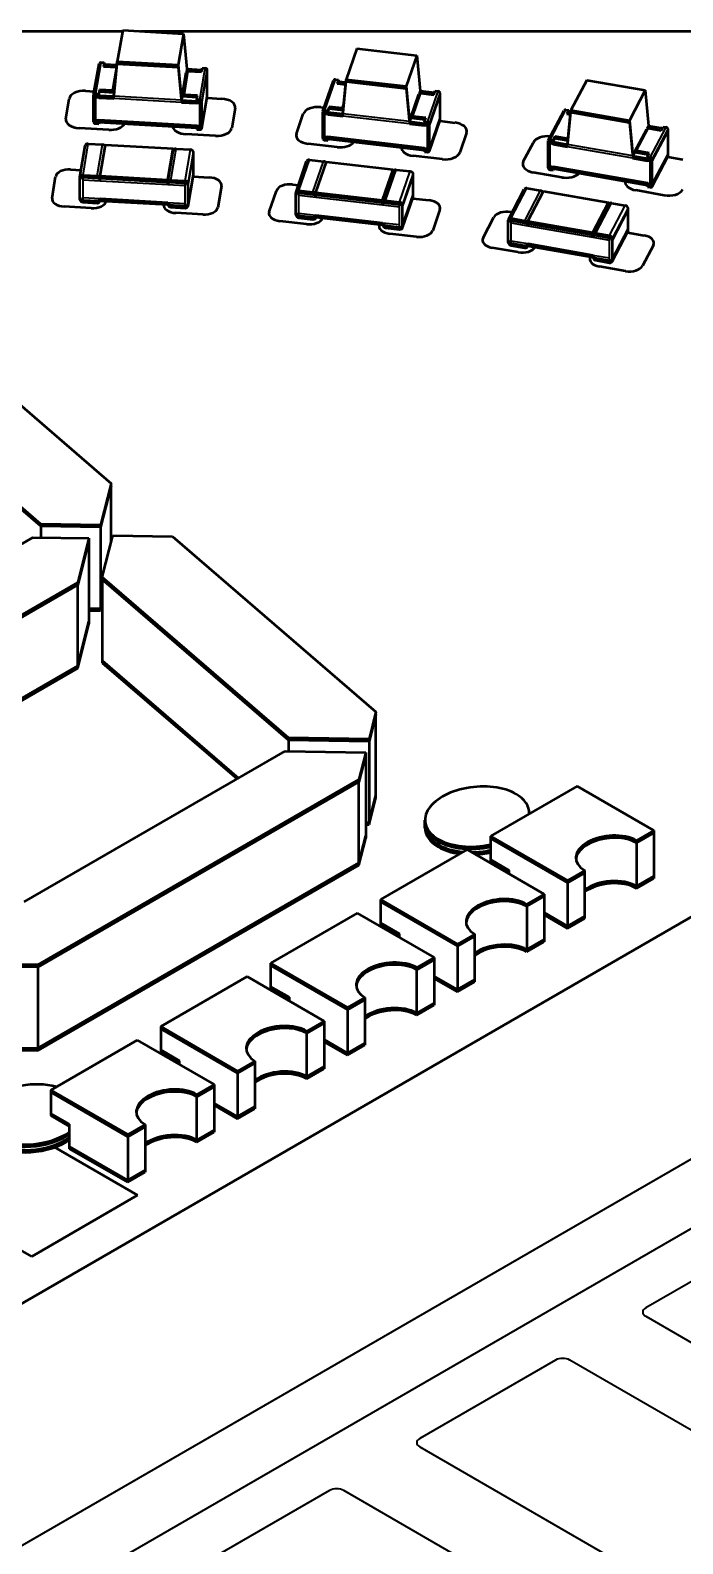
# Model space of a CAD drawing. Header units: inches. Extents: x -20.7 to 49, y -43 to 17.2.
# Drawn here: x 17.184 to 18.318, y 11.837 to 14.465 of the extents above; entities that cross this region are included whole.
import ezdxf

# ---------------------------------------------------------------- set-up
doc = ezdxf.new("R2010")
doc.units = ezdxf.units.IN
doc.header["$MEASUREMENT"] = 0
doc.layers.add('Visible (ANSI)', color=7, linetype='Continuous', lineweight=50)
doc.layers.add('Visible Narrow (ANSI)', color=7, linetype='Continuous', lineweight=35)

msp = doc.modelspace()

# ---------------------------------------------------------------- linework, layer by layer
at = {"layer": 'Visible (ANSI)'}
for p, q in [((17.0421, 14.4634), (17.3446, 14.4634)), ((17.3449, 14.4652), (17.3356, 14.4109)), ((17.3449, 14.4652), (17.4507, 14.4591)), ((17.3761, 14.4634), (18.7955, 14.4634)), ((17.4507, 14.4591), (17.4414, 14.4049)), ((17.4507, 14.4591), (17.4565, 14.3981)), ((17.7515, 14.4334), (17.7331, 14.3799)), ((17.7515, 14.4334), (17.8558, 14.4214)), ((17.2945, 14.3529), (17.3038, 14.4071)), ((17.3073, 14.4094), (17.3126, 14.4091)), ((17.3126, 14.4091), (17.3114, 14.4024)), ((17.3119, 14.4023), (17.3126, 14.4062)), ((17.3126, 14.4062), (17.3126, 14.4091)), ((17.3126, 14.4062), (17.335, 14.405)), ((17.3297, 14.3505), (17.3356, 14.4109)), ((17.3297, 14.3466), (17.3356, 14.407)), ((17.3356, 14.4109), (17.4414, 14.4049)), ((17.3356, 14.407), (17.4414, 14.401)), ((17.4414, 14.4049), (17.4473, 14.3438)), ((17.8558, 14.4214), (17.8373, 14.3679)), ((17.8558, 14.4214), (17.8616, 14.36)), ((17.3114, 14.4024), (17.3343, 14.4011)), ((17.4414, 14.401), (17.4473, 14.3399)), ((17.4485, 14.351), (17.4554, 14.3917)), ((17.4565, 14.3981), (17.4555, 14.3921)), ((17.4565, 14.3981), (17.4825, 14.3966)), ((17.4589, 14.394), (17.4818, 14.3927)), ((17.4818, 14.3927), (17.483, 14.3994)), ((17.483, 14.3994), (17.4883, 14.3991)), ((17.4918, 14.3536), (17.4918, 14.3961)), ((17.4918, 14.3498), (17.4918, 14.3922)), ((17.6927, 14.3245), (17.7111, 14.378)), ((17.7145, 14.3798), (17.7197, 14.3792)), ((17.7197, 14.3792), (17.7174, 14.3725)), ((17.7197, 14.3763), (17.7197, 14.3792)), ((17.7273, 14.3198), (17.7331, 14.3799)), ((17.7331, 14.3799), (17.8373, 14.3679)), ((18.1508, 14.3787), (18.1234, 14.3265)), ((18.1508, 14.3787), (18.2525, 14.3609)), ((17.2804, 14.3597), (17.2955, 14.3588)), ((17.2945, 14.31), (17.2945, 14.3525)), ((17.298, 14.3552), (17.3033, 14.3549)), ((17.298, 14.3513), (17.3033, 14.351)), ((17.3045, 14.3616), (17.3033, 14.3549)), ((17.3033, 14.352), (17.3045, 14.3587)), ((17.3033, 14.352), (17.3033, 14.3549)), ((17.3033, 14.352), (17.3297, 14.3505)), ((17.3033, 14.3481), (17.3033, 14.351)), ((17.3045, 14.3616), (17.3045, 14.3587)), ((17.3274, 14.3603), (17.3045, 14.3616)), ((17.3045, 14.3587), (17.3304, 14.3573)), ((17.4484, 14.3506), (17.4473, 14.3438)), ((17.4484, 14.3506), (17.4744, 14.3491)), ((17.4749, 14.3519), (17.452, 14.3532)), ((17.4737, 14.3452), (17.4749, 14.3519)), ((17.7174, 14.3725), (17.7322, 14.3708)), ((17.7183, 14.3724), (17.7197, 14.3763)), ((17.7197, 14.3763), (17.7326, 14.3748)), ((17.7273, 14.3159), (17.7331, 14.376)), ((17.7331, 14.376), (17.8373, 14.364)), ((17.8373, 14.3679), (17.8431, 14.3065)), ((17.8373, 14.364), (17.8431, 14.3026)), ((17.8456, 14.3139), (17.8594, 14.3541)), ((17.8616, 14.36), (17.8598, 14.3547)), ((17.8616, 14.36), (17.8867, 14.3571)), ((17.8627, 14.3558), (17.8853, 14.3532)), ((17.8853, 14.3532), (17.8876, 14.3599)), ((17.8876, 14.3599), (17.8928, 14.3593)), ((17.8963, 14.3136), (17.8963, 14.356)), ((17.8963, 14.3097), (17.8963, 14.3521)), ((18.2525, 14.3609), (18.2251, 14.3087)), ((18.2525, 14.3609), (18.2582, 14.2992)), ((17.2462, 14.3115), (17.2521, 14.3463)), ((17.2945, 14.3062), (17.2945, 14.3486)), ((17.3033, 14.3481), (17.3297, 14.3466)), ((17.4473, 14.3438), (17.4737, 14.3423)), ((17.4473, 14.3399), (17.4737, 14.3384)), ((17.4737, 14.3452), (17.479, 14.3449)), ((17.4737, 14.3452), (17.4737, 14.3423)), ((17.4737, 14.3413), (17.479, 14.341)), ((17.4737, 14.3413), (17.4737, 14.3384)), ((17.4825, 14.2951), (17.4918, 14.3494)), ((17.4825, 14.2993), (17.4825, 14.3418)), ((17.4825, 14.2955), (17.4825, 14.3379)), ((17.4915, 14.3477), (17.5169, 14.3462)), ((17.5401, 14.3299), (17.5342, 14.2952)), ((17.6888, 14.3315), (17.6948, 14.3308)), ((17.696, 14.3263), (17.7012, 14.3257)), ((17.7035, 14.3324), (17.7012, 14.3257)), ((17.7012, 14.3228), (17.7035, 14.3295)), ((17.7012, 14.3228), (17.7012, 14.3257)), ((17.7035, 14.3324), (17.7035, 14.3295)), ((17.7261, 14.3298), (17.7035, 14.3324)), ((17.7035, 14.3295), (17.728, 14.3267)), ((18.0841, 14.2738), (18.1115, 14.326)), ((18.1146, 14.3272), (18.1197, 14.3263)), ((18.1197, 14.3263), (18.1163, 14.3198)), ((18.1177, 14.2668), (18.1234, 14.3265)), ((18.1197, 14.3234), (18.1197, 14.3263)), ((18.1234, 14.3265), (18.2251, 14.3087)), ((17.298, 14.3069), (17.3033, 14.3066)), ((17.298, 14.3031), (17.3033, 14.3028)), ((17.3033, 14.3095), (17.4737, 14.2998)), ((17.3033, 14.3066), (17.3033, 14.3095)), ((17.3033, 14.3057), (17.4737, 14.296)), ((17.3033, 14.3028), (17.3033, 14.3057)), ((17.3038, 14.3056), (17.3033, 14.3028)), ((17.4737, 14.2998), (17.4737, 14.2969)), ((17.6466, 14.2855), (17.6584, 14.3198)), ((17.6925, 14.2813), (17.6925, 14.3238)), ((17.6925, 14.2775), (17.6925, 14.3199)), ((17.696, 14.3224), (17.7012, 14.3218)), ((17.7012, 14.3228), (17.7273, 14.3198)), ((17.7012, 14.3189), (17.7012, 14.3218)), ((17.7012, 14.3189), (17.7273, 14.3159)), ((17.8454, 14.3132), (17.8431, 14.3065)), ((17.8431, 14.3065), (17.8692, 14.3035)), ((17.8431, 14.3026), (17.8692, 14.2996)), ((17.8454, 14.3132), (17.8705, 14.3103)), ((17.8715, 14.3131), (17.8489, 14.3157)), ((17.8692, 14.3064), (17.8715, 14.3131)), ((17.8692, 14.3064), (17.8744, 14.3058)), ((17.8692, 14.3064), (17.8692, 14.3035)), ((17.8692, 14.3025), (17.8744, 14.3019)), ((17.8692, 14.3025), (17.8692, 14.2996)), ((17.8778, 14.2555), (17.8962, 14.309)), ((17.8779, 14.2601), (17.8779, 14.3025)), ((17.8779, 14.2562), (17.8779, 14.2986)), ((17.8958, 14.3078), (17.9219, 14.3047)), ((18.1163, 14.3198), (18.1226, 14.3187)), ((18.1177, 14.3196), (18.1197, 14.3234)), ((18.1177, 14.2629), (18.1234, 14.3227)), ((18.1197, 14.3234), (18.123, 14.3229)), ((18.1234, 14.3227), (18.2251, 14.3049)), ((18.2251, 14.3087), (18.2308, 14.247)), ((18.2251, 14.3049), (18.2308, 14.2431)), ((18.2582, 14.2992), (18.2557, 14.2945)), ((18.2582, 14.2992), (18.2822, 14.295)), ((17.3208, 14.2923), (17.2694, 14.2952)), ((17.5059, 14.2818), (17.4545, 14.2847)), ((17.4737, 14.2969), (17.479, 14.2966)), ((17.4737, 14.296), (17.4737, 14.2931)), ((17.4737, 14.2931), (17.479, 14.2928)), ((17.696, 14.2781), (17.7012, 14.2775)), ((17.696, 14.2742), (17.7012, 14.2736)), ((17.7012, 14.2804), (17.8692, 14.2611)), ((17.7012, 14.2775), (17.7012, 14.2804)), ((17.7012, 14.2765), (17.8692, 14.2572)), ((17.7012, 14.2736), (17.7012, 14.2765)), ((17.7022, 14.2764), (17.7012, 14.2736)), ((17.9422, 14.2872), (17.9304, 14.2529)), ((18.0838, 14.2303), (18.0838, 14.2727)), ((18.0872, 14.275), (18.0923, 14.2741)), ((18.0957, 14.2806), (18.0923, 14.2741)), ((18.0923, 14.2712), (18.0957, 14.2778)), ((18.0923, 14.2712), (18.0923, 14.2741)), ((18.0957, 14.2806), (18.0957, 14.2778)), ((18.1178, 14.2768), (18.0957, 14.2806)), ((18.0957, 14.2778), (18.1184, 14.2738)), ((18.2344, 14.2546), (18.255, 14.2937)), ((18.2581, 14.295), (18.2802, 14.2911)), ((18.2802, 14.2911), (18.2836, 14.2976)), ((18.2836, 14.2976), (18.2887, 14.2967)), ((18.2921, 14.2508), (18.2921, 14.2932)), ((18.2921, 14.247), (18.2921, 14.2894)), ((17.2707, 14.2103), (17.28, 14.2646)), ((17.2852, 14.2681), (17.3099, 14.2667)), ((17.3059, 14.2121), (17.3152, 14.2664)), ((17.3152, 14.2664), (17.4327, 14.2597)), ((17.4235, 14.2054), (17.4327, 14.2597)), ((17.4235, 14.2016), (17.4328, 14.2559)), ((17.4235, 14.2015), (17.4327, 14.2558)), ((17.4327, 14.2556), (17.4327, 14.2597)), ((17.4327, 14.2556), (17.4327, 14.2558)), ((17.438, 14.2594), (17.4627, 14.258)), ((17.468, 14.2186), (17.468, 14.2533)), ((17.468, 14.2148), (17.468, 14.2495)), ((17.7176, 14.2622), (17.6669, 14.268)), ((17.9001, 14.2412), (17.8494, 14.247)), ((17.8692, 14.2611), (17.8692, 14.2582)), ((17.8692, 14.2582), (17.8744, 14.2576)), ((17.8692, 14.2572), (17.8692, 14.2543)), ((17.8692, 14.2543), (17.8744, 14.2537)), ((18.0407, 14.237), (18.0583, 14.2704)), ((18.0838, 14.2264), (18.0838, 14.2689)), ((18.0872, 14.2712), (18.0923, 14.2703)), ((18.0923, 14.2712), (18.1177, 14.2668)), ((18.0923, 14.2674), (18.0923, 14.2703)), ((18.0923, 14.2674), (18.1177, 14.2629)), ((18.2342, 14.2535), (18.2308, 14.247)), ((18.2308, 14.247), (18.2562, 14.2425)), ((18.2342, 14.2535), (18.2582, 14.2493)), ((18.2596, 14.2519), (18.2376, 14.2558)), ((18.2562, 14.2454), (18.2596, 14.2519)), ((18.2562, 14.2454), (18.2613, 14.2445)), ((18.2562, 14.2454), (18.2562, 14.2425)), ((18.2644, 14.1937), (18.2918, 14.2459)), ((17.2543, 14.2234), (17.2728, 14.2223)), ((17.646, 14.1842), (17.6644, 14.2377)), ((17.6694, 14.2403), (17.6938, 14.2375)), ((17.6805, 14.1834), (17.699, 14.2369)), ((17.699, 14.2369), (17.8148, 14.2236)), ((17.7964, 14.1701), (17.8148, 14.2236)), ((17.7966, 14.1669), (17.815, 14.2204)), ((17.8148, 14.2198), (17.8148, 14.2236)), ((17.82, 14.223), (17.8444, 14.2202)), ((18.0872, 14.2268), (18.0923, 14.2259)), ((18.0872, 14.2229), (18.0923, 14.222)), ((18.0923, 14.2288), (18.2562, 14.2001)), ((18.0923, 14.2259), (18.0923, 14.2288)), ((18.0923, 14.2249), (18.2562, 14.1962)), ((18.0923, 14.222), (18.0923, 14.2249)), ((18.0937, 14.2247), (18.0923, 14.222)), ((18.2308, 14.2431), (18.2562, 14.2387)), ((18.2562, 14.2416), (18.2613, 14.2407)), ((18.2562, 14.2416), (18.2562, 14.2387)), ((18.2647, 14.1986), (18.2647, 14.241)), ((18.2647, 14.1948), (18.2647, 14.2372)), ((18.2915, 14.2452), (18.318, 14.2405)), ((17.2222, 14.1738), (17.2285, 14.2111)), ((17.2707, 14.175), (17.2707, 14.2097)), ((17.2707, 14.1712), (17.2707, 14.2059)), ((17.276, 14.2138), (17.3006, 14.2124)), ((17.276, 14.2099), (17.3006, 14.2085)), ((17.3059, 14.2121), (17.4235, 14.2054)), ((17.3059, 14.2077), (17.3059, 14.2121)), ((17.3059, 14.2082), (17.4235, 14.2015)), ((17.3059, 14.2039), (17.3059, 14.2082)), ((17.4235, 14.2011), (17.4235, 14.2054)), ((17.4235, 14.1972), (17.4235, 14.2015)), ((17.4288, 14.2051), (17.4534, 14.2037)), ((17.4288, 14.2012), (17.4534, 14.1998)), ((17.4587, 14.1599), (17.4679, 14.2142)), ((17.4587, 14.1643), (17.4587, 14.1991)), ((17.4587, 14.1605), (17.4587, 14.1952)), ((17.4674, 14.2113), (17.4953, 14.2097)), ((17.5165, 14.1948), (17.5101, 14.1574)), ((17.6399, 14.1973), (17.6501, 14.1961)), ((17.8496, 14.1805), (17.8496, 14.2152)), ((17.8496, 14.1767), (17.8496, 14.2114)), ((18.1074, 14.2097), (18.0579, 14.2184)), ((18.2562, 14.2001), (18.2562, 14.1972)), ((18.2562, 14.1972), (18.2613, 14.1963)), ((18.2562, 14.1962), (18.2562, 14.1933)), ((18.2562, 14.1933), (18.2613, 14.1925)), ((17.276, 14.1704), (17.3006, 14.169)), ((17.3059, 14.173), (17.4235, 14.1663)), ((17.3059, 14.1692), (17.4235, 14.1625)), ((17.3059, 14.1686), (17.306, 14.1692)), ((17.3162, 14.1686), (17.3162, 14.1685)), ((17.5994, 14.1498), (17.6121, 14.1866)), ((17.6458, 14.1483), (17.6458, 14.183)), ((17.6458, 14.1445), (17.6458, 14.1792)), ((17.651, 14.1868), (17.6753, 14.184)), ((17.651, 14.1829), (17.6753, 14.1801)), ((17.6805, 14.1834), (17.7964, 14.1701)), ((17.6805, 14.179), (17.6805, 14.1834)), ((17.6805, 14.1795), (17.7964, 14.1662)), ((17.6805, 14.1752), (17.6805, 14.1795)), ((17.7964, 14.1657), (17.7964, 14.1701)), ((17.8016, 14.1695), (17.8259, 14.1667)), ((17.831, 14.122), (17.8494, 14.1755)), ((17.8486, 14.1733), (17.8774, 14.17)), ((18.015, 14.1368), (18.0424, 14.189)), ((18.0471, 14.1909), (18.0708, 14.1867)), ((18.0485, 14.1336), (18.0759, 14.1858)), ((18.0759, 14.1858), (18.1889, 14.166)), ((18.2854, 14.1785), (18.236, 14.1872)), ((17.2904, 14.1562), (17.2434, 14.1589)), ((17.276, 14.1665), (17.3006, 14.1651)), ((17.4161, 14.1628), (17.4161, 14.1629)), ((17.4288, 14.1617), (17.4534, 14.1603)), ((17.4288, 14.1578), (17.4534, 14.1564)), ((17.4843, 14.1452), (17.4373, 14.1479)), ((17.651, 14.1434), (17.6753, 14.1406)), ((17.6804, 14.1393), (17.6807, 14.1404)), ((17.6805, 14.1443), (17.7964, 14.131)), ((17.6805, 14.1405), (17.7964, 14.1272)), ((17.7964, 14.1662), (17.7965, 14.1664)), ((17.7964, 14.1619), (17.7964, 14.1662)), ((17.8016, 14.1656), (17.8259, 14.1628)), ((17.8311, 14.127), (17.8311, 14.1617)), ((17.8311, 14.1232), (17.8311, 14.1579)), ((17.8959, 14.154), (17.8833, 14.1172)), ((17.9708, 14.1045), (17.9897, 14.1404)), ((18.0192, 14.1495), (18.0214, 14.1491)), ((18.1615, 14.1138), (18.1889, 14.166)), ((18.1619, 14.1111), (18.1893, 14.1633)), ((18.1889, 14.1625), (18.1889, 14.166)), ((18.194, 14.1651), (18.2178, 14.161)), ((18.2229, 14.121), (18.2229, 14.1557)), ((18.2229, 14.1172), (18.2229, 14.1519)), ((17.6643, 14.1284), (17.618, 14.1338)), ((17.651, 14.1395), (17.6753, 14.1367)), ((17.8016, 14.1261), (17.8259, 14.1233)), ((17.8016, 14.1222), (17.8259, 14.1194)), ((18.0146, 14.1005), (18.0146, 14.1352)), ((18.0146, 14.0966), (18.0146, 14.1314)), ((18.0197, 14.1387), (18.0434, 14.1345)), ((18.0197, 14.1348), (18.0434, 14.1307)), ((18.0485, 14.1336), (18.1615, 14.1138)), ((18.0485, 14.1293), (18.0485, 14.1336)), ((18.0485, 14.1298), (18.1615, 14.11)), ((18.0485, 14.1254), (18.0485, 14.1298)), ((18.195, 14.0634), (18.2225, 14.1156)), ((18.2217, 14.114), (18.2509, 14.1089)), ((17.8555, 14.1065), (17.8091, 14.1118)), ((18.0197, 14.0953), (18.0434, 14.0911)), ((18.0197, 14.0914), (18.0434, 14.0873)), ((18.0481, 14.0891), (18.0489, 14.0906)), ((18.0485, 14.0946), (18.1615, 14.0748)), ((18.0485, 14.0907), (18.1615, 14.0709)), ((18.1615, 14.1095), (18.1615, 14.1138)), ((18.1615, 14.1056), (18.1615, 14.11)), ((18.1615, 14.11), (18.1616, 14.11)), ((18.1666, 14.1129), (18.1903, 14.1088)), ((18.1666, 14.1091), (18.1903, 14.1049)), ((18.1954, 14.0688), (18.1954, 14.1035)), ((18.1954, 14.065), (18.1954, 14.0997)), ((18.2666, 14.0919), (18.2477, 14.056)), ((18.0318, 14.0796), (17.9866, 14.0875)), ((18.1666, 14.0695), (18.1903, 14.0654)), ((18.1666, 14.0657), (18.1903, 14.0615)), ((18.2183, 14.0469), (18.1731, 14.0549)), ((16.9607, 13.9926), (17.3247, 13.6781)), ((17.203, 13.6076), (16.8822, 13.8844)), ((17.203, 13.6037), (16.8822, 13.8806)), ((17.3247, 13.6781), (17.3065, 13.6059)), ((17.3247, 13.6742), (17.3065, 13.602)), ((17.3247, 13.5762), (17.3247, 13.6781)), ((17.3247, 13.5762), (17.3247, 13.6742)), ((17.3065, 13.6059), (17.203, 13.6076)), ((17.203, 13.6076), (17.203, 13.5843)), ((17.3065, 13.602), (17.203, 13.6037)), ((17.203, 13.6037), (17.203, 13.5843)), ((17.3065, 13.6059), (17.3065, 13.4612)), ((17.3065, 13.602), (17.3065, 13.4573)), ((16.7493, 13.3306), (17.189, 13.5845)), ((17.189, 13.5845), (17.2864, 13.5829)), ((17.2864, 13.5829), (17.2671, 13.5061)), ((17.2864, 13.579), (17.2671, 13.5023)), ((17.2864, 13.5829), (17.2864, 13.4382)), ((17.2864, 13.579), (17.2864, 13.4344)), ((17.3094, 13.5154), (17.3276, 13.5876)), ((17.3276, 13.5876), (17.4315, 13.5859)), ((17.4315, 13.5859), (17.7847, 13.2814)), ((17.6329, 13.2365), (17.3094, 13.5154)), ((17.3094, 13.5154), (17.3094, 13.3707)), ((17.6329, 13.2326), (17.3094, 13.5116)), ((17.3094, 13.5116), (17.3094, 13.3669)), ((17.2671, 13.5061), (16.8274, 13.2523)), ((17.2671, 13.5023), (16.8274, 13.2484)), ((17.2671, 13.3615), (17.2671, 13.5061)), ((17.2671, 13.3576), (17.2671, 13.5023)), ((17.2864, 13.4615), (17.3065, 13.4612)), ((17.2864, 13.4577), (17.3065, 13.4573)), ((17.3065, 13.4612), (17.3094, 13.4726)), ((17.3065, 13.4573), (17.3094, 13.4688)), ((17.2671, 13.3615), (17.2864, 13.4382)), ((17.2671, 13.3576), (17.2864, 13.4344)), ((16.9034, 13.1515), (17.2671, 13.3615)), ((16.9061, 13.1492), (17.2671, 13.3576)), ((17.3094, 13.3707), (17.5462, 13.1666)), ((17.3094, 13.3669), (17.5435, 13.165)), ((17.7847, 13.2814), (17.7729, 13.2342)), ((17.7847, 13.2775), (17.7729, 13.2303)), ((17.7847, 13.1367), (17.7847, 13.2814)), ((17.7847, 13.1328), (17.7847, 13.2775)), ((17.7729, 13.2342), (17.6329, 13.2365)), ((17.6329, 13.2365), (17.6329, 13.2132)), ((17.7729, 13.2303), (17.6329, 13.2326)), ((17.6329, 13.2326), (17.6329, 13.2132)), ((17.7729, 13.2342), (17.7729, 13.0895)), ((17.7729, 13.2303), (17.7729, 13.0856)), ((17.174, 12.9517), (17.6271, 13.2133)), ((17.6271, 13.2133), (17.767, 13.211)), ((17.767, 13.211), (17.7551, 13.1638)), ((17.767, 13.2071), (17.7551, 13.1599)), ((17.767, 13.211), (17.767, 13.0663)), ((17.767, 13.2071), (17.767, 13.0624)), ((17.7551, 13.1638), (17.1976, 12.8419)), ((17.7551, 13.1599), (17.1976, 12.838)), ((17.7551, 13.0191), (17.7551, 13.1638)), ((17.7551, 13.0152), (17.7551, 13.1599)), ((18.134, 13.1524), (17.9837, 13.0656)), ((18.134, 13.1524), (18.2676, 13.0753)), ((17.7729, 13.0895), (17.7847, 13.1367)), ((17.7729, 13.0856), (17.7847, 13.1328)), ((17.767, 13.0896), (17.7729, 13.0895)), ((17.8699, 13.0838), (17.8699, 13.0935)), ((17.8699, 13.08), (17.8699, 13.0896)), ((18.051, 13.1045), (18.051, 13.1057)), ((17.7551, 13.0191), (17.767, 13.0663)), ((17.767, 13.0857), (17.7729, 13.0856)), ((17.9837, 13.0656), (18.1173, 12.9885)), ((17.9837, 13.0656), (17.9837, 13.0251)), ((18.2676, 13.0753), (18.2375, 13.0579)), ((18.2676, 13.0714), (18.2375, 13.054)), ((18.2676, 13.0753), (18.2676, 12.9962)), ((18.2676, 13.0714), (18.2676, 12.9923)), ((17.7551, 13.0152), (17.767, 13.0624)), ((17.9431, 13.0422), (17.7927, 12.9554)), ((17.9431, 13.0422), (18.0767, 12.965)), ((17.9837, 13.0618), (18.1173, 12.9846)), ((17.9837, 13.0618), (17.9837, 13.0212)), ((18.2375, 13.0579), (18.2375, 12.9788)), ((18.2375, 13.054), (18.2375, 12.975)), ((18.4919, 13.0174), (15.8778, 11.5082)), ((17.1976, 12.6972), (17.7551, 13.0191)), ((17.1976, 12.6933), (17.7551, 13.0152)), ((18.0164, 13.0062), (17.9837, 13.0251)), ((18.0164, 13.0023), (17.9837, 13.0212)), ((18.0164, 12.9998), (18.0164, 13.0062)), ((18.0164, 12.9998), (18.0164, 13.0023)), ((18.1473, 13.0058), (18.1173, 12.9885)), ((18.1473, 13.002), (18.1173, 12.9846)), ((18.1173, 12.9885), (18.1173, 12.9094)), ((18.1173, 12.9846), (18.1173, 12.9055)), ((18.1473, 12.9267), (18.1473, 13.0058)), ((18.1473, 12.9229), (18.1473, 13.002)), ((18.2375, 12.9788), (18.2676, 12.9962)), ((18.2375, 12.975), (18.2676, 12.9923)), ((18.0767, 12.965), (18.0466, 12.9477)), ((18.0767, 12.9612), (18.0466, 12.9438)), ((18.0767, 12.965), (18.0767, 12.8859)), ((18.0767, 12.9612), (18.0767, 12.8821)), ((17.7521, 12.932), (17.6018, 12.8452)), ((17.7521, 12.932), (17.8858, 12.8548)), ((17.7927, 12.9554), (17.9264, 12.8782)), ((17.7927, 12.9554), (17.7927, 12.9149)), ((17.7927, 12.9515), (17.9264, 12.8744)), ((17.7927, 12.9515), (17.7927, 12.911)), ((18.0466, 12.9477), (18.0466, 12.8686)), ((18.0466, 12.9438), (18.0466, 12.8647)), ((18.1173, 12.9094), (18.0767, 12.9328)), ((17.8255, 12.896), (17.7927, 12.9149)), ((17.8255, 12.8921), (17.7927, 12.911)), ((18.1173, 12.9055), (18.0767, 12.929)), ((18.1173, 12.9094), (18.1473, 12.9267)), ((18.1173, 12.9055), (18.1473, 12.9229)), ((17.8255, 12.8896), (17.8255, 12.896)), ((17.8255, 12.8896), (17.8255, 12.8921)), ((17.9564, 12.8956), (17.9264, 12.8782)), ((17.9564, 12.8917), (17.9264, 12.8744)), ((17.9564, 12.8165), (17.9564, 12.8956)), ((17.9564, 12.8127), (17.9564, 12.8917)), ((18.0466, 12.8686), (18.0767, 12.8859)), ((18.0466, 12.8647), (18.0767, 12.8821)), ((17.8858, 12.8548), (17.8557, 12.8374)), ((17.8858, 12.8548), (17.8858, 12.7757)), ((17.9264, 12.8782), (17.9264, 12.7992)), ((17.9264, 12.8744), (17.9264, 12.7953)), ((17.1976, 12.8419), (17.1465, 12.8427)), ((17.1976, 12.838), (17.1465, 12.8389)), ((17.1976, 12.8419), (17.1976, 12.6972)), ((17.1976, 12.838), (17.1976, 12.6933)), ((17.6018, 12.8452), (17.7354, 12.768)), ((17.6018, 12.8452), (17.6018, 12.8047)), ((17.6018, 12.8413), (17.7354, 12.7642)), ((17.6018, 12.8413), (17.6018, 12.8008)), ((17.8858, 12.8509), (17.8557, 12.8336)), ((17.8557, 12.7584), (17.8557, 12.8374)), ((17.8557, 12.7545), (17.8557, 12.8336)), ((17.8858, 12.8509), (17.8858, 12.7719)), ((17.5612, 12.8217), (17.4109, 12.7349)), ((17.5612, 12.8217), (17.6949, 12.7446)), ((17.6346, 12.7858), (17.6018, 12.8047)), ((17.6346, 12.7819), (17.6018, 12.8008)), ((17.9264, 12.7992), (17.8858, 12.8226)), ((17.9264, 12.7953), (17.8858, 12.8187)), ((17.9264, 12.7992), (17.9564, 12.8165)), ((17.9264, 12.7953), (17.9564, 12.8127)), ((17.6346, 12.7794), (17.6346, 12.7858)), ((17.6346, 12.7794), (17.6346, 12.7819)), ((17.7655, 12.7854), (17.7354, 12.768)), ((17.7655, 12.7815), (17.7354, 12.7642)), ((17.7655, 12.7854), (17.7655, 12.7063)), ((17.7655, 12.7815), (17.7655, 12.7024)), ((17.8557, 12.7584), (17.8858, 12.7757)), ((17.7354, 12.768), (17.7354, 12.6889)), ((17.7354, 12.7642), (17.7354, 12.6851)), ((17.8557, 12.7545), (17.8858, 12.7719)), ((17.4109, 12.7349), (17.5445, 12.6578)), ((17.4109, 12.7349), (17.4109, 12.6944)), ((17.4109, 12.7311), (17.5445, 12.6539)), ((17.4109, 12.7311), (17.4109, 12.6906)), ((17.6949, 12.7446), (17.6648, 12.7272)), ((17.6949, 12.7407), (17.6648, 12.7234)), ((17.6648, 12.6481), (17.6648, 12.7272)), ((17.6648, 12.6443), (17.6648, 12.7234)), ((17.6949, 12.7446), (17.6949, 12.6655)), ((17.6949, 12.7407), (17.6949, 12.6616)), ((17.1465, 12.6981), (17.1976, 12.6972)), ((17.3703, 12.7115), (17.22, 12.6247)), ((17.3703, 12.7115), (17.5039, 12.6344)), ((17.7354, 12.6889), (17.6949, 12.7124)), ((17.7354, 12.6851), (17.6949, 12.7085)), ((17.7354, 12.6889), (17.7655, 12.7063)), ((17.7354, 12.6851), (17.7655, 12.7024)), ((17.1465, 12.6942), (17.1976, 12.6933)), ((17.4436, 12.6755), (17.4109, 12.6944)), ((17.4436, 12.6717), (17.4109, 12.6906)), ((17.4436, 12.6692), (17.4436, 12.6755)), ((17.4436, 12.6692), (17.4436, 12.6717)), ((17.5746, 12.6751), (17.5445, 12.6578)), ((17.5746, 12.6713), (17.5445, 12.6539)), ((17.5746, 12.6751), (17.5746, 12.5961)), ((17.5746, 12.6713), (17.5746, 12.5922)), ((17.5445, 12.6578), (17.5445, 12.5787)), ((17.5445, 12.6539), (17.5445, 12.5748)), ((17.6648, 12.6481), (17.6949, 12.6655)), ((17.6648, 12.6443), (17.6949, 12.6616)), ((17.22, 12.6247), (17.3536, 12.5476)), ((17.22, 12.6247), (17.22, 12.5842)), ((17.22, 12.6208), (17.3536, 12.5437)), ((17.22, 12.6208), (17.22, 12.5803)), ((17.5039, 12.6344), (17.4739, 12.617)), ((17.5039, 12.6305), (17.4739, 12.6131)), ((17.4739, 12.5379), (17.4739, 12.617)), ((17.5039, 12.6344), (17.5039, 12.5553)), ((17.5039, 12.6305), (17.5039, 12.5514)), ((17.4739, 12.534), (17.4739, 12.6131)), ((17.5445, 12.5787), (17.5039, 12.6021)), ((17.5445, 12.5748), (17.5039, 12.5983)), ((17.5445, 12.5787), (17.5746, 12.5961)), ((17.5445, 12.5748), (17.5746, 12.5922)), ((17.2527, 12.5653), (17.22, 12.5842)), ((17.2527, 12.5614), (17.22, 12.5803)), ((17.2527, 12.5267), (17.2527, 12.5653)), ((17.3837, 12.5649), (17.3536, 12.5476)), ((17.3837, 12.5649), (17.3837, 12.4858)), ((17.2527, 12.5229), (17.2527, 12.5614)), ((17.3837, 12.5611), (17.3536, 12.5437)), ((17.3536, 12.5476), (17.3536, 12.4685)), ((17.3536, 12.5437), (17.3536, 12.4646)), ((17.3837, 12.5611), (17.3837, 12.482)), ((17.4739, 12.5379), (17.5039, 12.5553)), ((17.4739, 12.534), (17.5039, 12.5514)), ((17.2263, 12.5253), (17.3706, 12.442)), ((17.3536, 12.4685), (17.2527, 12.5267)), ((17.3536, 12.4646), (17.2527, 12.5229)), ((17.3536, 12.4685), (17.3837, 12.4858)), ((17.3536, 12.4646), (17.3837, 12.482)), ((17.3706, 12.442), (17.1869, 12.3359)), ((17.1869, 12.3359), (17.1588, 12.3521))]:
    msp.add_line(p, q, dxfattribs=at)
for centre, major_axis, ratio, start_param, end_param in [((17.3073, 14.4065), (-0.00349, 0.0006), 0.812565, 4.850128, 6.283185), ((17.3343, 14.3982), (0.00349, -0.0006), 0.812565, 1.611731, 1.708536), ((17.4589, 14.3911), (-0.00349, 0.0006), 0.812565, 4.850128, 6.283185), ((17.4883, 14.3963), (0.00349, -0.0006), 0.812565, 0.137739, 1.708536), ((17.7145, 14.3769), (-0.00335, 0.00115), 0.800808, 4.981591, 6.283185), ((17.2778, 14.3449), (-0.0258, 0), 0.57735, 4.614201, 6.185026), ((17.298, 14.3523), (-0.00349, 0.0006), 0.812565, 4.850128, 6.420925), ((17.298, 14.3484), (-0.00349, 0.0006), 0.812565, 4.850128, 6.420925), ((17.3274, 14.3574), (0.00349, -0.0006), 0.812565, 0.599973, 1.708536), ((17.452, 14.3504), (-0.00349, 0.0006), 0.812565, 4.850128, 6.420925), ((17.8627, 14.3529), (-0.00335, 0.00115), 0.800808, 4.981591, 6.283185), ((17.8928, 14.3564), (0.00335, -0.00115), 0.800808, 0.269202, 1.839998), ((17.479, 14.342), (0.00349, -0.0006), 0.812565, 0.137739, 1.708536), ((17.479, 14.3381), (0.00349, -0.0006), 0.812565, 0.137739, 1.708536), ((17.4883, 14.35), (0.00349, -0.0006), 0.812565, 0, 0.137739), ((17.5144, 14.3314), (0.0258, 0), 0.57735, 6.185001, 7.75582), ((17.6838, 14.3169), (-0.0258, 0), 0.57735, 4.516037, 6.086838), ((17.696, 14.3234), (-0.00335, 0.00115), 0.800808, 4.981591, 6.552387), ((17.7261, 14.3269), (0.00335, -0.00115), 0.800808, 1.206868, 1.839998), ((18.1146, 14.3243), (-0.00314, 0.00165), 0.781339, 5.101935, 6.283185), ((17.2719, 14.3101), (-0.0258, 0), 0.57735, 6.185001, 7.75582), ((17.298, 14.3098), (-0.00349, 0.0006), 0.812565, 0.137739, 1.708536), ((17.298, 14.306), (-0.00349, 0.0006), 0.812565, 0.137739, 1.708536), ((17.3233, 14.3071), (0.0258, 0), 0.57735, 4.614201, 6.009519), ((17.457, 14.2995), (-0.0258, 0), 0.57735, 0.077322, 1.472635), ((17.479, 14.2995), (0.00349, -0.0006), 0.812565, 4.850128, 6.420925), ((17.696, 14.3195), (-0.00335, 0.00115), 0.800808, 4.981591, 6.552387), ((17.8489, 14.3128), (-0.00335, 0.00115), 0.800808, 4.981591, 6.552387), ((17.8744, 14.3029), (0.00335, -0.00115), 0.800808, 0.269202, 1.839998), ((17.8744, 14.299), (0.00335, -0.00115), 0.800808, 0.269202, 1.839998), ((17.8928, 14.3101), (0.00335, -0.00115), 0.800808, 0, 0.269202), ((17.9169, 14.2901), (0.0258, 0), 0.57735, 6.086834, 7.657634), ((17.479, 14.2957), (0.00349, -0.0006), 0.812565, 4.850128, 6.420925), ((17.5085, 14.2966), (0.0258, 0), 0.57735, 4.614201, 6.185026), ((17.672, 14.2826), (-0.0258, 0), 0.57735, 6.086834, 7.657634), ((17.696, 14.2809), (-0.00335, 0.00115), 0.800808, 0.269202, 1.839998), ((17.696, 14.2771), (-0.00335, 0.00115), 0.800808, 0.269202, 1.839998), ((18.083, 14.2661), (-0.0258, 0), 0.57735, 4.527894, 5.988665), ((18.0872, 14.2721), (-0.00314, 0.00165), 0.781339, 5.101935, 6.672731), ((18.1178, 14.2739), (0.00314, -0.00165), 0.781339, 1.696344, 1.960343), ((18.2581, 14.2921), (-0.00314, 0.00165), 0.781339, 5.101935, 6.283185), ((18.2887, 14.2938), (0.00314, -0.00165), 0.781339, 0.389546, 1.960343), ((17.2852, 14.2637), (-0.00524, 0.00089), 0.812565, 4.850128, 6.283185), ((17.3099, 14.2623), (-0.00524, 0.00089), 0.812565, 3.690252, 4.850128), ((17.438, 14.255), (-0.00524, 0.00089), 0.812565, 4.850128, 6.283185), ((17.4627, 14.2536), (0.00524, -0.00089), 0.812565, 0.137739, 1.708536), ((17.7226, 14.2768), (0.0258, 0), 0.57735, 4.516037, 5.904241), ((17.8544, 14.2617), (-0.0258, 0), 0.57735, 6.269436, 7.657634), ((17.8744, 14.2605), (0.00335, -0.00115), 0.800808, 4.981591, 6.552387), ((17.8744, 14.2566), (0.00335, -0.00115), 0.800808, 4.981591, 6.552387), ((17.9051, 14.2558), (0.0258, 0), 0.57735, 4.516037, 6.086838), ((18.0872, 14.2683), (-0.00314, 0.00165), 0.781339, 5.101935, 6.672731), ((18.2376, 14.2529), (-0.00314, 0.00165), 0.781339, 5.101935, 6.672731), ((18.2887, 14.2475), (0.00314, -0.00165), 0.781339, 0, 0.389546), ((17.252, 14.2098), (-0.0236, 0), 0.57735, 4.614214, 6.185013), ((17.6694, 14.2359), (-0.00503, 0.00173), 0.800808, 4.981591, 6.283185), ((17.6938, 14.2331), (-0.00503, 0.00173), 0.800808, 3.939759, 4.981591), ((17.82, 14.2186), (-0.00503, 0.00173), 0.800808, 4.981591, 6.283185), ((17.8444, 14.2158), (0.00503, -0.00173), 0.800808, 0.269202, 1.839998), ((18.0654, 14.2327), (-0.0258, 0), 0.57735, 5.988647, 7.559466), ((18.0872, 14.2297), (-0.00314, 0.00165), 0.781339, 0.389546, 1.960343), ((18.0872, 14.2258), (-0.00314, 0.00165), 0.781339, 0.389546, 1.960343), ((18.2613, 14.2416), (0.00314, -0.00165), 0.781339, 0.389546, 1.960343), ((18.2613, 14.2378), (0.00314, -0.00165), 0.781339, 0.389546, 1.960343), ((17.276, 14.2094), (-0.00524, 0.00089), 0.812565, 4.850128, 6.420925), ((17.276, 14.2056), (-0.00524, 0.00089), 0.812565, 4.850128, 6.420925), ((17.3006, 14.208), (0.00524, -0.00089), 0.812565, 0.137739, 1.708536), ((17.3006, 14.2042), (0.00524, -0.00089), 0.812565, 0.137739, 1.708536), ((17.4288, 14.2008), (-0.00524, 0.00089), 0.812565, 4.850128, 6.420925), ((17.4288, 14.1969), (-0.00524, 0.00089), 0.812565, 4.850128, 6.420925), ((17.4534, 14.1994), (0.00524, -0.00089), 0.812565, 0.137739, 1.708536), ((17.4534, 14.1955), (0.00524, -0.00089), 0.812565, 0.137739, 1.708536), ((17.4627, 14.2151), (0.00524, -0.00089), 0.812565, 0, 0.137739), ((17.493, 14.1961), (0.0236, 0), 0.57735, 6.185017, 7.755797), ((17.6353, 14.1839), (-0.0236, 0), 0.57735, 4.516052, 6.086822), ((18.1149, 14.224), (-0.0258, 0), 0.57735, 1.27627, 2.652702), ((18.2434, 14.2015), (-0.0258, 0), 0.57735, 6.18302, 7.559466), ((18.2613, 14.1992), (0.00314, -0.00165), 0.781339, 5.101935, 6.672731), ((18.2613, 14.1953), (0.00314, -0.00165), 0.781339, 5.101935, 6.672731), ((17.2457, 14.1725), (-0.0236, 0), 0.57735, 6.185017, 7.755797), ((17.276, 14.1747), (-0.00524, 0.00089), 0.812565, 0.137739, 1.708536), ((17.276, 14.1709), (-0.00524, 0.00089), 0.812565, 0.137739, 1.708536), ((17.2927, 14.1698), (0.0236, 0), 0.57735, 4.614214, 6.185013), ((17.3006, 14.1733), (0.00524, -0.00089), 0.812565, 4.850128, 6.420925), ((17.3006, 14.1695), (0.00524, -0.00089), 0.812565, 4.850128, 6.420925), ((17.651, 14.1824), (-0.00503, 0.00173), 0.800808, 4.981591, 6.552387), ((17.651, 14.1786), (-0.00503, 0.00173), 0.800808, 4.981591, 6.552387), ((17.6753, 14.1796), (0.00503, -0.00173), 0.800808, 0.269202, 1.839998), ((17.6753, 14.1758), (0.00503, -0.00173), 0.800808, 0.269202, 1.839998), ((17.8016, 14.1651), (-0.00503, 0.00173), 0.800808, 4.981591, 6.552387), ((17.8259, 14.1623), (0.00503, -0.00173), 0.800808, 0.269202, 1.839998), ((17.8444, 14.1773), (0.00503, -0.00173), 0.800808, 0, 0.269202), ((17.8728, 14.1566), (0.0236, 0), 0.57735, 6.086837, 7.65763), ((18.0471, 14.1865), (-0.00471, 0.00247), 0.781339, 5.101935, 6.283185), ((18.0708, 14.1824), (-0.00471, 0.00247), 0.781339, 4.135627, 5.101935), ((18.2929, 14.1928), (0.0258, 0), 0.57735, 4.417863, 5.988665), ((17.4396, 14.1614), (-0.0236, 0), 0.57735, 6.185017, 7.755797), ((17.4288, 14.166), (-0.00524, 0.00089), 0.812565, 0.137739, 1.708536), ((17.4288, 14.1622), (-0.00524, 0.00089), 0.812565, 0.137739, 1.708536), ((17.4534, 14.1646), (0.00524, -0.00089), 0.812565, 4.850128, 6.420925), ((17.4534, 14.1608), (0.00524, -0.00089), 0.812565, 4.850128, 6.420925), ((17.4866, 14.1588), (0.0236, 0), 0.57735, 4.614214, 6.185013), ((17.6226, 14.1471), (-0.0236, 0), 0.57735, 6.086837, 7.65763), ((17.651, 14.1477), (-0.00503, 0.00173), 0.800808, 0.269202, 1.839998), ((17.651, 14.1439), (-0.00503, 0.00173), 0.800808, 0.269202, 1.839998), ((17.6753, 14.1449), (0.00503, -0.00173), 0.800808, 4.981591, 6.552387), ((17.6753, 14.1411), (0.00503, -0.00173), 0.800808, 4.981591, 6.552387), ((17.8016, 14.1613), (-0.00503, 0.00173), 0.800808, 4.981591, 6.552387), ((17.8259, 14.1585), (0.00503, -0.00173), 0.800808, 0.269202, 1.839998), ((18.0123, 14.1365), (-0.0236, 0), 0.57735, 4.417871, 5.988653), ((18.194, 14.1608), (-0.00471, 0.00247), 0.781339, 5.101935, 6.283185), ((18.2178, 14.1566), (0.00471, -0.00247), 0.781339, 0.389546, 1.960343), ((17.6689, 14.1418), (0.0236, 0), 0.57735, 4.516052, 6.08599), ((17.8137, 14.1252), (-0.0236, 0), 0.57735, 6.087669, 7.65763), ((17.8016, 14.1304), (-0.00503, 0.00173), 0.800808, 0.269202, 1.839998), ((17.8016, 14.1266), (-0.00503, 0.00173), 0.800808, 0.269202, 1.839998), ((17.8259, 14.1276), (0.00503, -0.00173), 0.800808, 4.981591, 6.552387), ((17.8259, 14.1238), (0.00503, -0.00173), 0.800808, 4.981591, 6.552387), ((17.8601, 14.1199), (0.0236, 0), 0.57735, 4.516052, 6.086822), ((18.0197, 14.1343), (-0.00471, 0.00247), 0.781339, 5.101935, 6.672731), ((18.0197, 14.1305), (-0.00471, 0.00247), 0.781339, 5.101935, 6.672731), ((18.0434, 14.1302), (0.00471, -0.00247), 0.781339, 0.389546, 1.960343), ((18.0434, 14.1263), (0.00471, -0.00247), 0.781339, 0.389546, 1.960343), ((18.2178, 14.1181), (0.00471, -0.00247), 0.781339, 0, 0.389546), ((17.9934, 14.1006), (-0.0236, 0), 0.57735, 5.988667, 7.559449), ((18.0197, 14.0996), (-0.00471, 0.00247), 0.781339, 0.389546, 1.960343), ((18.0197, 14.0958), (-0.00471, 0.00247), 0.781339, 0.389546, 1.960343), ((18.0387, 14.0927), (0.0236, 0), 0.57735, 4.417871, 5.972646), ((18.0434, 14.0955), (0.00471, -0.00247), 0.781339, 5.101935, 6.672731), ((18.0434, 14.0916), (0.00471, -0.00247), 0.781339, 5.101935, 6.672731), ((18.1666, 14.1086), (-0.00471, 0.00247), 0.781339, 5.101935, 6.672731), ((18.1666, 14.1047), (-0.00471, 0.00247), 0.781339, 5.101935, 6.672731), ((18.1903, 14.1044), (0.00471, -0.00247), 0.781339, 0.389546, 1.960343), ((18.1903, 14.1006), (0.00471, -0.00247), 0.781339, 0.389546, 1.960343), ((18.244, 14.0959), (0.0236, 0), 0.57735, 5.988667, 7.559449), ((18.1799, 14.0679), (-0.0236, 0), 0.57735, 6.004673, 7.559449), ((18.1666, 14.0739), (-0.00471, 0.00247), 0.781339, 0.389546, 1.960343), ((18.1666, 14.07), (-0.00471, 0.00247), 0.781339, 0.389546, 1.960343), ((18.1903, 14.0697), (0.00471, -0.00247), 0.781339, 5.101935, 6.672731), ((18.1903, 14.0659), (0.00471, -0.00247), 0.781339, 5.101935, 6.672731), ((18.2251, 14.06), (0.0236, 0), 0.57735, 4.417871, 5.988653), ((17.9605, 13.0996), (-0.0904, -0.0091), 0.569494, 3.811058, 6.952651), ((17.9605, 13.0996), (0.0904, 0.0091), 0.569494, 6.201621, 6.952651), ((17.9605, 13.0957), (-0.0904, -0.0091), 0.569494, 6.226009, 6.952651), ((17.9605, 13.09), (0.0904, 0.0091), 0.569494, 3.084416, 3.811058), ((17.9605, 13.0861), (0.0904, 0.0091), 0.569494, 3.084416, 3.811058), ((18.1924, 13.0319), (0.0602, 0.0061), 0.569494, 0.669466, 3.811058), ((18.1924, 13.028), (0.0602, 0.0061), 0.569494, 0.669466, 3.028639), ((17.9605, 13.0996), (0.0904, 0.0091), 0.569494, 3.811058, 4.914351), ((17.9605, 13.0957), (0.0904, 0.0091), 0.569494, 3.811058, 4.914351), ((17.9605, 13.09), (-0.0904, -0.0091), 0.569494, 0.669466, 1.244054), ((17.9605, 13.0861), (-0.0904, -0.0091), 0.569494, 0.669466, 1.179187), ((17.9605, 13.09), (-0.0904, -0.0091), 0.569494, 1.406815, 1.772758), ((17.9605, 13.0861), (-0.0904, -0.0091), 0.569494, 1.477569, 1.772758), ((18.1924, 12.9528), (-0.0602, -0.0061), 0.569494, 3.811058, 5.499366), ((18.1924, 12.9489), (-0.0602, -0.0061), 0.569494, 3.811058, 5.499366), ((18.0015, 12.9216), (0.0602, 0.0061), 0.569494, 0.669466, 3.811058), ((18.0015, 12.9178), (0.0602, 0.0061), 0.569494, 0.669466, 3.028639), ((18.0015, 12.8425), (-0.0602, -0.0061), 0.569494, 3.811058, 5.499366), ((18.0015, 12.8387), (-0.0602, -0.0061), 0.569494, 3.811058, 5.499366), ((17.8106, 12.8114), (0.0602, 0.0061), 0.569494, 0.669466, 3.811058), ((17.8106, 12.8076), (0.0602, 0.0061), 0.569494, 0.669466, 3.028639), ((17.8106, 12.7323), (-0.0602, -0.0061), 0.569494, 3.811058, 5.499366), ((17.8106, 12.7285), (-0.0602, -0.0061), 0.569494, 3.811058, 5.499366), ((17.6197, 12.7012), (0.0602, 0.0061), 0.569494, 0.669466, 3.811058), ((17.6197, 12.6973), (0.0602, 0.0061), 0.569494, 0.669466, 3.028639), ((17.6197, 12.6221), (-0.0602, -0.0061), 0.569494, 3.811058, 5.499366), ((17.6197, 12.6182), (-0.0602, -0.0061), 0.569494, 3.811058, 5.499366), ((17.1854, 12.5823), (-0.0904, -0.0091), 0.569494, 4.139899, 6.952651), ((17.4288, 12.591), (0.0602, 0.0061), 0.569494, 0.669466, 3.811058), ((17.4288, 12.5871), (0.0602, 0.0061), 0.569494, 0.669466, 3.028639), ((17.1854, 12.5823), (0.0904, 0.0091), 0.569494, 3.811058, 5.494395), ((17.1854, 12.5784), (0.0904, 0.0091), 0.569494, 3.811058, 5.494395), ((17.1854, 12.5727), (-0.0904, -0.0091), 0.569494, 0.669466, 2.352803), ((17.1854, 12.5688), (-0.0904, -0.0091), 0.569494, 0.669466, 2.352803), ((17.4288, 12.5119), (-0.0602, -0.0061), 0.569494, 3.811058, 5.499366), ((17.4288, 12.508), (-0.0602, -0.0061), 0.569494, 3.811058, 5.499366)]:
    msp.add_ellipse(centre, major_axis=major_axis, ratio=ratio, start_param=start_param, end_param=end_param, dxfattribs=at)
at = {"layer": 'Visible Narrow (ANSI)'}
for p, q in [((17.298, 14.3552), (17.3073, 14.4094)), ((17.3274, 14.3603), (17.3343, 14.4011)), ((17.452, 14.3532), (17.4589, 14.394)), ((17.479, 14.3449), (17.4883, 14.3991)), ((17.4825, 14.3418), (17.4918, 14.3961)), ((17.4825, 14.3379), (17.4918, 14.3922)), ((17.696, 14.3263), (17.7145, 14.3798)), ((17.298, 14.3523), (17.3033, 14.352)), ((17.298, 14.3098), (17.298, 14.3523)), ((17.4825, 14.2993), (17.4918, 14.3536)), ((17.8489, 14.3157), (17.8627, 14.3558)), ((17.8744, 14.3058), (17.8928, 14.3593)), ((17.8779, 14.3025), (17.8963, 14.356)), ((17.8779, 14.2986), (17.8963, 14.3521)), ((17.298, 14.3484), (17.3033, 14.3481)), ((17.298, 14.306), (17.298, 14.3484)), ((17.4473, 14.3438), (17.3297, 14.3505)), ((17.4473, 14.3399), (17.3297, 14.3466)), ((17.4737, 14.3423), (17.479, 14.342)), ((17.4737, 14.3384), (17.479, 14.3381)), ((17.479, 14.2995), (17.479, 14.342)), ((17.479, 14.2957), (17.479, 14.3381)), ((17.4825, 14.2955), (17.4918, 14.3498)), ((17.7261, 14.3298), (17.7291, 14.3384)), ((18.0872, 14.275), (18.1146, 14.3272)), ((17.298, 14.3098), (17.3033, 14.3095)), ((17.298, 14.306), (17.3033, 14.3057)), ((17.4737, 14.2998), (17.479, 14.2995)), ((17.696, 14.3234), (17.7012, 14.3228)), ((17.696, 14.2809), (17.696, 14.3234)), ((17.696, 14.3195), (17.7012, 14.3189)), ((17.696, 14.2771), (17.696, 14.3195)), ((17.8431, 14.3065), (17.7273, 14.3198)), ((17.8431, 14.3026), (17.7273, 14.3159)), ((17.8692, 14.3035), (17.8744, 14.3029)), ((17.8692, 14.2996), (17.8744, 14.299)), ((17.8744, 14.2605), (17.8744, 14.3029)), ((17.8744, 14.2566), (17.8744, 14.299)), ((17.8779, 14.2601), (17.8963, 14.3136)), ((17.8779, 14.2562), (17.8963, 14.3097)), ((17.4737, 14.296), (17.479, 14.2957)), ((17.696, 14.2809), (17.7012, 14.2804)), ((17.696, 14.2771), (17.7012, 14.2765)), ((18.0872, 14.2721), (18.0923, 14.2712)), ((18.0872, 14.2297), (18.0872, 14.2721)), ((18.1178, 14.2768), (18.1189, 14.2789)), ((18.2376, 14.2558), (18.2581, 14.295)), ((18.2613, 14.2445), (18.2887, 14.2967)), ((18.2647, 14.241), (18.2921, 14.2932)), ((18.2647, 14.2372), (18.2921, 14.2894)), ((17.276, 14.2138), (17.2852, 14.2681)), ((17.3006, 14.2124), (17.3099, 14.2667)), ((17.4288, 14.2051), (17.438, 14.2594)), ((17.4534, 14.2037), (17.4627, 14.258)), ((17.4587, 14.1991), (17.468, 14.2533)), ((17.4587, 14.1952), (17.468, 14.2495)), ((17.8692, 14.2611), (17.8744, 14.2605)), ((17.8692, 14.2572), (17.8744, 14.2566)), ((18.0872, 14.2683), (18.0923, 14.2674)), ((18.0872, 14.2258), (18.0872, 14.2683)), ((18.2308, 14.247), (18.1177, 14.2668)), ((18.2308, 14.2431), (18.1177, 14.2629)), ((18.2647, 14.1986), (18.2921, 14.2508)), ((18.2647, 14.1948), (18.2921, 14.247)), ((17.651, 14.1868), (17.6694, 14.2403)), ((17.6753, 14.184), (17.6938, 14.2375)), ((17.8016, 14.1695), (17.82, 14.223)), ((17.8259, 14.1667), (17.8444, 14.2202)), ((18.0872, 14.2297), (18.0923, 14.2288)), ((18.0872, 14.2258), (18.0923, 14.2249)), ((18.2562, 14.2425), (18.2613, 14.2416)), ((18.2562, 14.2387), (18.2613, 14.2378)), ((18.2613, 14.1992), (18.2613, 14.2416)), ((18.2613, 14.1953), (18.2613, 14.2378)), ((17.276, 14.1747), (17.276, 14.2094)), ((17.276, 14.2094), (17.3059, 14.2077)), ((17.276, 14.1709), (17.276, 14.2056)), ((17.276, 14.2056), (17.3059, 14.2039)), ((17.3059, 14.2077), (17.4235, 14.2011)), ((17.3059, 14.2039), (17.4235, 14.1972)), ((17.4235, 14.2011), (17.4534, 14.1994)), ((17.4235, 14.1972), (17.4534, 14.1955)), ((17.4534, 14.1646), (17.4534, 14.1994)), ((17.4534, 14.1608), (17.4534, 14.1955)), ((17.4587, 14.1643), (17.468, 14.2186)), ((17.4587, 14.1605), (17.468, 14.2148)), ((17.8311, 14.1617), (17.8496, 14.2152)), ((17.8311, 14.1579), (17.8496, 14.2114)), ((18.2562, 14.2001), (18.2613, 14.1992)), ((18.2562, 14.1962), (18.2613, 14.1953)), ((17.276, 14.1747), (17.3059, 14.173)), ((17.276, 14.1709), (17.3059, 14.1692)), ((17.651, 14.1477), (17.651, 14.1824)), ((17.651, 14.1824), (17.6805, 14.179)), ((17.651, 14.1439), (17.651, 14.1786)), ((17.651, 14.1786), (17.6805, 14.1752)), ((17.6805, 14.179), (17.7964, 14.1657)), ((17.6805, 14.1752), (17.7964, 14.1619)), ((17.8311, 14.127), (17.8496, 14.1805)), ((17.8311, 14.1232), (17.8496, 14.1767)), ((18.0197, 14.1387), (18.0471, 14.1909)), ((18.0434, 14.1345), (18.0708, 14.1867)), ((17.4235, 14.1663), (17.4534, 14.1646)), ((17.4235, 14.1625), (17.4534, 14.1608)), ((17.651, 14.1477), (17.6805, 14.1443)), ((17.651, 14.1439), (17.6805, 14.1405)), ((17.7964, 14.1657), (17.8259, 14.1623)), ((17.7964, 14.1619), (17.8259, 14.1585)), ((17.8259, 14.1276), (17.8259, 14.1623)), ((17.8259, 14.1238), (17.8259, 14.1585)), ((18.1666, 14.1129), (18.194, 14.1651)), ((18.1903, 14.1088), (18.2178, 14.161)), ((18.1954, 14.1035), (18.2229, 14.1557)), ((18.1954, 14.0997), (18.2229, 14.1519)), ((17.7964, 14.131), (17.8259, 14.1276)), ((17.7964, 14.1272), (17.8259, 14.1238)), ((18.0197, 14.0996), (18.0197, 14.1343)), ((18.0197, 14.1343), (18.0485, 14.1293)), ((18.0197, 14.0958), (18.0197, 14.1305)), ((18.0197, 14.1305), (18.0485, 14.1254)), ((18.0485, 14.1293), (18.1615, 14.1095)), ((18.0485, 14.1254), (18.1615, 14.1056)), ((18.1954, 14.0688), (18.2229, 14.121)), ((18.1954, 14.065), (18.2229, 14.1172)), ((18.0197, 14.0996), (18.0485, 14.0946)), ((18.0197, 14.0958), (18.0485, 14.0907)), ((18.1615, 14.1095), (18.1903, 14.1044)), ((18.1615, 14.1056), (18.1903, 14.1006)), ((18.1903, 14.0697), (18.1903, 14.1044)), ((18.1903, 14.0659), (18.1903, 14.1006)), ((18.1615, 14.0748), (18.1903, 14.0697)), ((18.1615, 14.0709), (18.1903, 14.0659)), ((17.8928, 13.0509), (17.8928, 13.0605)), ((17.8928, 13.047), (17.8928, 13.0567)), ((18.537, 12.6231), (16.6548, 11.5364)), ((16.8427, 11.5243), (18.5578, 12.5146)), ((18.489, 12.3824), (18.2533, 12.2464)), ((18.2533, 12.2319), (18.8017, 11.9153)), ((18.0965, 12.1558), (17.8608, 12.0197)), ((18.67, 11.8392), (18.1216, 12.1558)), ((17.8608, 12.0053), (18.4092, 11.6886)), ((17.704, 11.9292), (17.4683, 11.7931)), ((18.2774, 11.6126), (17.729, 11.9292))]:
    msp.add_line(p, q, dxfattribs=at)
for centre, start_param, end_param in [((18.2659, 12.2391), 5.497787, 7.068583), ((18.109, 12.1486), 3.926991, 5.497787), ((17.8733, 12.0125), 5.497787, 7.068583), ((17.7165, 11.922), 3.926991, 5.497787)]:
    msp.add_ellipse(centre, major_axis=(-0.0177, 0), ratio=0.57735, start_param=start_param, end_param=end_param, dxfattribs=at)

doc.saveas('drawing.dxf')
